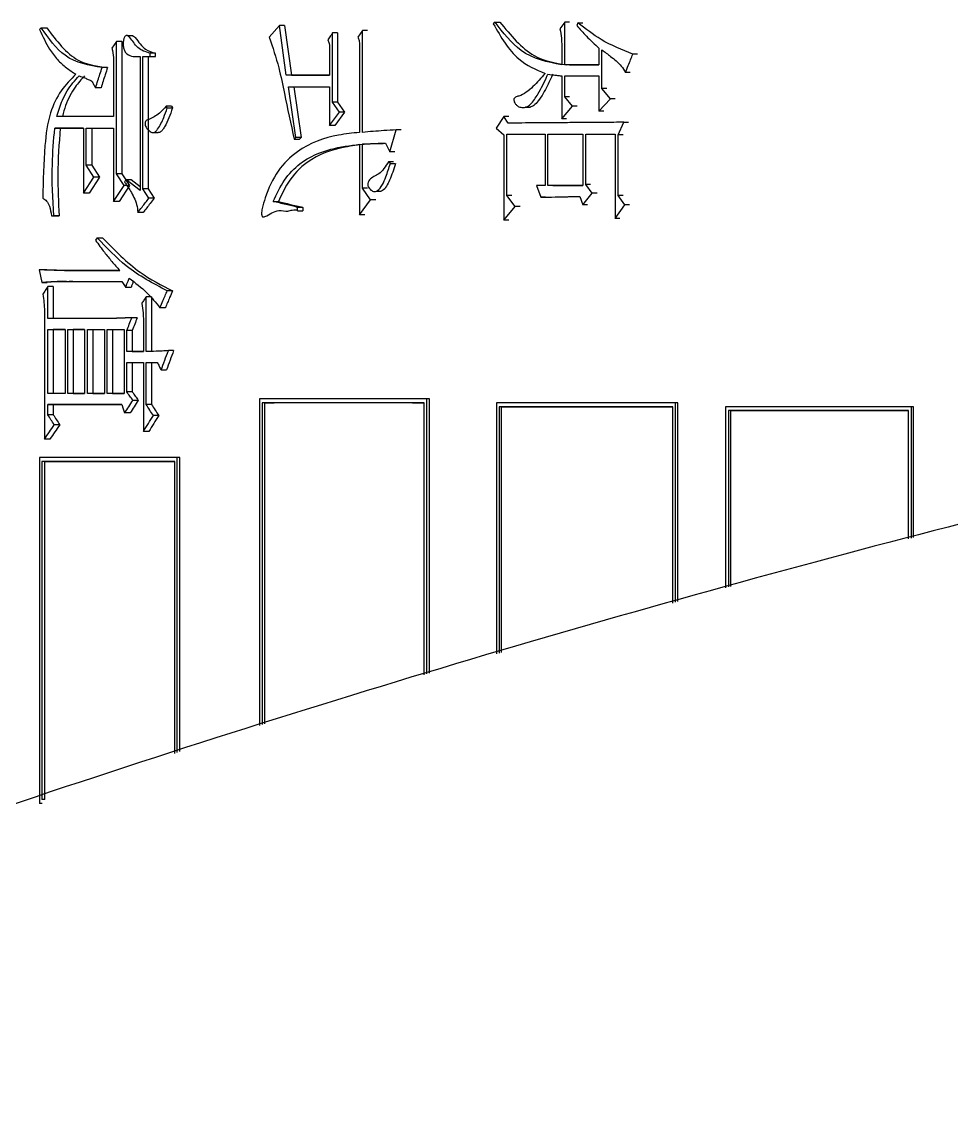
# Model space of a CAD drawing. Header units: millimetres. Extents: x 2063 to 4500, y 825 to 2548.
# Drawn here: x 3160.18 to 3172.11, y 1504.38 to 1518.51 of the extents above; entities that cross this region are included whole.
import ezdxf

# ---------------------------------------------------------------- set-up
doc = ezdxf.new("R2010")
doc.units = ezdxf.units.MM

msp = doc.modelspace()

# ---------------------------------------------------------------- linework, layer by layer
at = {"color": 7, "linetype": 'Continuous', "lineweight": 25}
for p, q in [((3166.25, 1518.513), (3166.227, 1518.492)), ((3167.144, 1518.513), (3167.082, 1518.427)), ((3167.144, 1517.962), (3167.144, 1518.513)), ((3167.313, 1518.503), (3167.298, 1518.47)), ((3160.426, 1518.438), (3160.405, 1518.416)), ((3160.426, 1518.438), (3160.497, 1518.438)), ((3163.482, 1518.47), (3163.351, 1518.319)), ((3163.57, 1517.832), (3163.482, 1518.47)), ((3163.549, 1518.47), (3163.482, 1518.47)), ((3163.549, 1518.47), (3163.636, 1517.832)), ((3164.23, 1518.373), (3164.164, 1518.373)), ((3164.23, 1518.373), (3164.23, 1517.486)), ((3164.549, 1518.405), (3164.489, 1518.319)), ((3164.549, 1517.096), (3164.549, 1518.405)), ((3164.614, 1518.405), (3164.549, 1518.405)), ((3161.39, 1518.265), (3161.334, 1518.178)), ((3161.39, 1516.566), (3161.39, 1518.265)), ((3161.46, 1518.265), (3161.39, 1518.265)), ((3161.46, 1518.265), (3161.46, 1516.566)), ((3161.601, 1518.338), (3161.532, 1518.338)), ((3167.105, 1518.211), (3167.105, 1517.962)), ((3161.663, 1518.069), (3161.694, 1518.069)), ((3161.694, 1518.07), (3161.694, 1516.35)), ((3161.73, 1518.07), (3161.822, 1518.07)), ((3161.73, 1516.372), (3161.73, 1518.07)), ((3161.799, 1518.07), (3161.799, 1516.372)), ((3161.822, 1518.07), (3161.822, 1518.113)), ((3161.891, 1518.113), (3161.822, 1518.113)), ((3161.822, 1518.07), (3161.891, 1518.07)), ((3161.891, 1518.07), (3161.891, 1518.113)), ((3164.127, 1518.156), (3164.127, 1517.832)), ((3164.512, 1518.189), (3164.512, 1517.096)), ((3167.583, 1518.178), (3167.583, 1517.962)), ((3167.622, 1517.659), (3167.622, 1518.156)), ((3168.078, 1518.102), (3168.018, 1518.102)), ((3161.277, 1517.929), (3161.207, 1517.929)), ((3161.355, 1517.962), (3161.355, 1517.302)), ((3167.583, 1517.962), (3167.144, 1517.962)), ((3167.205, 1517.962), (3167.144, 1517.962)), ((3167.206, 1517.962), (3167.583, 1517.962)), ((3164.127, 1517.832), (3163.57, 1517.832)), ((3163.636, 1517.832), (3163.57, 1517.832)), ((3163.636, 1517.832), (3164.127, 1517.832)), ((3167.105, 1517.821), (3167.105, 1517.269)), ((3167.144, 1517.821), (3167.583, 1517.821)), ((3167.144, 1517.551), (3167.144, 1517.821)), ((3167.583, 1517.821), (3167.583, 1517.367)), ((3167.985, 1517.864), (3167.924, 1517.864)), ((3161.193, 1517.67), (3161.123, 1517.67)), ((3163.599, 1517.68), (3164.127, 1517.68)), ((3163.694, 1517.031), (3163.599, 1517.68)), ((3163.666, 1517.68), (3163.761, 1517.031)), ((3164.127, 1517.68), (3164.127, 1517.183)), ((3167.73, 1517.529), (3167.622, 1517.659)), ((3167.683, 1517.659), (3167.622, 1517.659)), ((3167.244, 1517.432), (3167.144, 1517.551)), ((3167.205, 1517.551), (3167.144, 1517.551)), ((3167.583, 1517.367), (3167.73, 1517.529)), ((3167.791, 1517.529), (3167.73, 1517.529)), ((3162.043, 1517.41), (3162.028, 1517.432)), ((3162.097, 1517.432), (3162.028, 1517.432)), ((3162.043, 1517.41), (3162.111, 1517.41)), ((3162.097, 1517.432), (3162.111, 1517.41)), ((3164.127, 1517.183), (3164.253, 1517.356)), ((3164.253, 1517.356), (3164.164, 1517.486)), ((3164.23, 1517.486), (3164.164, 1517.486)), ((3164.319, 1517.356), (3164.193, 1517.183)), ((3164.23, 1517.486), (3164.319, 1517.356)), ((3164.319, 1517.356), (3164.253, 1517.356)), ((3166.641, 1517.421), (3166.704, 1517.421)), ((3167.105, 1517.269), (3167.244, 1517.432)), ((3167.305, 1517.432), (3167.244, 1517.432)), ((3167.644, 1517.367), (3167.583, 1517.367)), ((3161.355, 1517.302), (3160.627, 1517.302)), ((3166.364, 1517.302), (3166.265, 1517.15)), ((3166.417, 1517.215), (3166.364, 1517.302)), ((3166.426, 1517.302), (3166.364, 1517.302)), ((3167.167, 1517.269), (3167.105, 1517.269)), ((3167.831, 1517.064), (3167.901, 1517.226)), ((3167.901, 1517.226), (3167.962, 1517.226)), ((3160.599, 1517.15), (3160.969, 1517.15)), ((3160.67, 1517.15), (3160.599, 1517.15)), ((3160.969, 1517.15), (3160.67, 1517.15)), ((3160.969, 1517.15), (3160.969, 1516.317)), ((3161.004, 1517.15), (3161.355, 1517.15)), ((3161.004, 1516.674), (3161.004, 1517.15)), ((3161.074, 1517.15), (3161.074, 1516.674)), ((3161.355, 1517.15), (3161.355, 1516.209)), ((3161.858, 1517.094), (3161.927, 1517.094)), ((3164.193, 1517.183), (3164.127, 1517.183)), ((3164.898, 1516.847), (3164.98, 1517.129)), ((3165.045, 1517.129), (3164.98, 1517.129)), ((3166.265, 1517.15), (3166.364, 1517.064)), ((3166.402, 1517.075), (3166.891, 1517.075)), ((3166.402, 1516.285), (3166.402, 1517.075)), ((3166.891, 1517.075), (3166.891, 1516.415)), ((3166.929, 1517.075), (3167.375, 1517.075)), ((3166.929, 1516.415), (3166.929, 1517.075)), ((3167.375, 1517.075), (3167.375, 1516.415)), ((3167.413, 1517.075), (3167.792, 1517.075)), ((3167.413, 1516.426), (3167.413, 1517.075)), ((3167.792, 1517.075), (3167.792, 1515.993)), ((3163.672, 1517.01), (3163.694, 1517.031)), ((3163.672, 1517.01), (3163.739, 1517.01)), ((3163.761, 1517.031), (3163.694, 1517.031)), ((3163.739, 1517.01), (3163.761, 1517.031)), ((3164.512, 1516.945), (3164.512, 1516.036)), ((3164.549, 1516.382), (3164.549, 1516.945)), ((3164.614, 1516.945), (3164.549, 1516.945)), ((3164.846, 1516.956), (3164.898, 1516.847)), ((3166.364, 1517.064), (3166.364, 1515.971)), ((3167.831, 1516.285), (3167.831, 1517.064)), ((3164.963, 1516.847), (3164.898, 1516.847)), ((3161.102, 1516.523), (3161.004, 1516.674)), ((3161.074, 1516.674), (3161.004, 1516.674)), ((3161.074, 1516.674), (3161.172, 1516.523)), ((3164.948, 1516.718), (3164.883, 1516.718)), ((3160.969, 1516.317), (3161.102, 1516.523)), ((3161.172, 1516.523), (3161.039, 1516.317)), ((3161.172, 1516.523), (3161.102, 1516.523)), ((3161.489, 1516.415), (3161.39, 1516.566)), ((3161.46, 1516.566), (3161.39, 1516.566)), ((3161.46, 1516.566), (3161.558, 1516.415)), ((3161.355, 1516.209), (3161.489, 1516.415)), ((3161.558, 1516.415), (3161.425, 1516.209)), ((3161.558, 1516.415), (3161.489, 1516.415)), ((3161.51, 1516.49), (3161.496, 1516.458)), ((3161.694, 1516.35), (3161.51, 1516.49)), ((3161.51, 1516.49), (3161.58, 1516.49)), ((3161.58, 1516.49), (3161.694, 1516.403)), ((3161.808, 1516.253), (3161.73, 1516.372)), ((3161.799, 1516.372), (3161.73, 1516.372)), ((3161.799, 1516.372), (3161.877, 1516.253)), ((3164.653, 1516.231), (3164.549, 1516.382)), ((3164.614, 1516.382), (3164.549, 1516.382)), ((3166.783, 1516.415), (3166.837, 1516.263)), ((3166.891, 1516.415), (3166.783, 1516.415)), ((3166.846, 1516.415), (3166.783, 1516.415)), ((3167.375, 1516.415), (3166.929, 1516.415)), ((3166.991, 1516.415), (3166.929, 1516.415)), ((3166.991, 1516.415), (3167.375, 1516.415)), ((3167.498, 1516.317), (3167.413, 1516.426)), ((3167.475, 1516.426), (3167.413, 1516.426)), ((3161.039, 1516.317), (3160.969, 1516.317)), ((3161.877, 1516.253), (3161.808, 1516.253)), ((3164.512, 1516.036), (3164.653, 1516.231)), ((3164.718, 1516.231), (3164.653, 1516.231)), ((3164.723, 1516.342), (3164.789, 1516.342)), ((3166.508, 1516.144), (3166.402, 1516.285)), ((3166.464, 1516.285), (3166.402, 1516.285)), ((3166.899, 1516.263), (3166.837, 1516.263)), ((3167.336, 1516.274), (3167.375, 1516.166)), ((3167.375, 1516.166), (3167.498, 1516.317)), ((3167.559, 1516.317), (3167.498, 1516.317)), ((3167.917, 1516.166), (3167.831, 1516.285)), ((3167.892, 1516.285), (3167.831, 1516.285)), ((3161.425, 1516.209), (3161.355, 1516.209)), ((3163.402, 1516.209), (3163.469, 1516.209)), ((3163.716, 1516.09), (3163.716, 1516.134)), ((3163.782, 1516.134), (3163.716, 1516.134)), ((3163.716, 1516.09), (3163.782, 1516.09)), ((3163.782, 1516.134), (3163.782, 1516.09)), ((3166.364, 1515.971), (3166.508, 1516.144)), ((3166.571, 1516.144), (3166.508, 1516.144)), ((3167.436, 1516.166), (3167.375, 1516.166)), ((3167.792, 1515.993), (3167.917, 1516.166)), ((3167.977, 1516.166), (3167.917, 1516.166)), ((3160.558, 1516.025), (3160.586, 1516.025)), ((3160.558, 1516.025), (3160.628, 1516.025)), ((3160.656, 1516.025), (3160.586, 1516.025)), ((3160.628, 1516.025), (3160.656, 1516.025)), ((3161.735, 1516.069), (3161.666, 1516.069)), ((3164.577, 1516.036), (3164.512, 1516.036)), ((3166.426, 1515.971), (3166.364, 1515.971)), ((3167.853, 1515.993), (3167.792, 1515.993)), ((3161.144, 1515.744), (3161.123, 1515.712)), ((3161.144, 1515.744), (3161.214, 1515.744)), ((3160.398, 1515.333), (3160.433, 1515.171)), ((3160.469, 1515.333), (3160.398, 1515.333)), ((3161.433, 1515.322), (3160.732, 1515.322)), ((3160.802, 1515.322), (3160.732, 1515.322)), ((3160.802, 1515.322), (3161.433, 1515.322)), ((3160.433, 1515.171), (3160.504, 1515.171)), ((3160.509, 1514.706), (3160.509, 1515.117)), ((3160.58, 1515.117), (3160.509, 1515.117)), ((3160.58, 1515.117), (3160.58, 1514.706)), ((3160.76, 1515.182), (3161.461, 1515.182)), ((3160.83, 1515.182), (3160.784, 1515.182)), ((3161.461, 1515.182), (3161.51, 1515.106)), ((3161.58, 1515.106), (3161.51, 1515.106)), ((3161.772, 1514.284), (3161.772, 1514.987)), ((3161.841, 1514.987), (3161.772, 1514.987)), ((3161.841, 1514.987), (3161.841, 1514.284)), ((3162.111, 1515.063), (3162.043, 1515.063)), ((3162.019, 1514.846), (3161.95, 1514.846)), ((3161.292, 1514.706), (3160.509, 1514.706)), ((3161.657, 1514.716), (3161.588, 1514.716)), ((3161.737, 1514.684), (3161.737, 1514.284)), ((3160.509, 1514.565), (3160.732, 1514.565)), ((3160.509, 1513.743), (3160.509, 1514.565)), ((3160.509, 1514.565), (3160.58, 1514.565)), ((3160.732, 1514.565), (3160.58, 1514.565)), ((3160.58, 1514.565), (3160.58, 1513.743)), ((3160.732, 1514.565), (3160.732, 1513.743)), ((3160.767, 1514.565), (3160.983, 1514.565)), ((3160.767, 1513.743), (3160.767, 1514.565)), ((3160.767, 1514.565), (3160.837, 1514.565)), ((3160.983, 1514.565), (3160.837, 1514.565)), ((3160.837, 1514.565), (3160.837, 1513.743)), ((3160.983, 1514.565), (3160.983, 1513.743)), ((3161.018, 1514.565), (3161.236, 1514.565)), ((3161.018, 1513.743), (3161.018, 1514.565)), ((3161.088, 1514.565), (3161.088, 1513.743)), ((3161.236, 1514.565), (3161.236, 1513.743)), ((3161.271, 1514.565), (3161.489, 1514.565)), ((3161.271, 1513.743), (3161.271, 1514.565)), ((3161.34, 1514.565), (3161.34, 1513.743)), ((3161.489, 1514.565), (3161.489, 1513.743)), ((3161.525, 1514.284), (3161.525, 1514.554)), ((3161.594, 1514.554), (3161.525, 1514.554)), ((3161.594, 1514.554), (3161.594, 1514.284)), ((3161.737, 1514.284), (3161.525, 1514.284)), ((3161.594, 1514.284), (3161.525, 1514.284)), ((3161.594, 1514.284), (3161.737, 1514.284)), ((3162.125, 1514.295), (3162.057, 1514.295)), ((3161.525, 1514.143), (3161.737, 1514.143)), ((3161.525, 1513.765), (3161.525, 1514.143)), ((3161.594, 1514.143), (3161.594, 1513.765)), ((3161.737, 1514.143), (3161.737, 1513.256)), ((3161.772, 1513.602), (3161.772, 1514.143)), ((3161.772, 1514.143), (3161.914, 1514.143)), ((3161.841, 1514.143), (3161.841, 1513.602)), ((3161.964, 1514.046), (3162.033, 1514.046)), ((3160.732, 1513.743), (3160.509, 1513.743)), ((3160.983, 1513.743), (3160.767, 1513.743)), ((3160.837, 1513.743), (3160.767, 1513.743)), ((3160.837, 1513.743), (3160.983, 1513.743)), ((3161.236, 1513.743), (3161.018, 1513.743)), ((3161.088, 1513.743), (3161.018, 1513.743)), ((3161.088, 1513.743), (3161.236, 1513.743)), ((3161.489, 1513.743), (3161.271, 1513.743)), ((3161.34, 1513.743), (3161.271, 1513.743)), ((3161.34, 1513.743), (3161.489, 1513.743)), ((3161.594, 1513.765), (3161.525, 1513.765)), ((3160.509, 1513.602), (3161.461, 1513.602)), ((3160.509, 1513.472), (3160.509, 1513.602)), ((3160.58, 1513.602), (3160.509, 1513.602)), ((3161.461, 1513.602), (3160.58, 1513.602)), ((3160.58, 1513.602), (3160.58, 1513.472)), ((3161.671, 1513.656), (3161.602, 1513.656)), ((3161.841, 1513.602), (3161.772, 1513.602)), ((3163.228, 1513.674), (3163.228, 1509.483)), ((3163.262, 1513.674), (3163.228, 1513.674)), ((3164.85, 1513.674), (3163.262, 1513.674)), ((3163.262, 1513.624), (3163.262, 1509.494)), ((3163.295, 1513.624), (3163.262, 1513.624)), ((3163.295, 1513.624), (3163.416, 1513.624)), ((3163.295, 1509.505), (3163.295, 1513.624)), ((3165.19, 1513.624), (3165.342, 1513.624)), ((3165.408, 1513.674), (3165.342, 1513.674)), ((3165.342, 1510.134), (3165.342, 1513.624)), ((3165.376, 1510.144), (3165.376, 1513.674)), ((3165.408, 1513.674), (3165.376, 1513.674)), ((3165.408, 1510.153), (3165.408, 1513.674)), ((3166.267, 1513.624), (3166.267, 1510.401)), ((3166.299, 1513.624), (3166.267, 1513.624)), ((3168.596, 1513.624), (3166.299, 1513.624)), ((3166.302, 1513.574), (3166.302, 1510.411)), ((3166.334, 1513.574), (3166.302, 1513.574)), ((3166.334, 1510.42), (3166.334, 1513.574)), ((3168.53, 1511.054), (3168.53, 1513.574)), ((3168.566, 1511.064), (3168.566, 1513.624)), ((3168.596, 1513.624), (3168.566, 1513.624)), ((3168.596, 1511.073), (3168.596, 1513.624)), ((3169.209, 1513.574), (3169.209, 1511.249)), ((3169.238, 1513.574), (3169.209, 1513.574)), ((3171.62, 1513.574), (3169.238, 1513.574)), ((3171.592, 1511.888), (3171.592, 1513.574)), ((3171.62, 1513.574), (3171.592, 1513.574)), ((3171.62, 1511.895), (3171.62, 1513.574)), ((3160.58, 1513.472), (3160.509, 1513.472)), ((3161.566, 1513.494), (3161.496, 1513.494)), ((3161.933, 1513.462), (3161.865, 1513.462)), ((3169.245, 1513.524), (3169.245, 1511.26)), ((3169.275, 1513.524), (3169.245, 1513.524)), ((3169.275, 1511.268), (3169.275, 1513.524)), ((3171.555, 1511.878), (3171.555, 1513.524)), ((3160.663, 1513.343), (3160.593, 1513.343)), ((3161.806, 1513.256), (3161.737, 1513.256)), ((3160.538, 1513.159), (3160.468, 1513.159)), ((3160.402, 1512.921), (3160.402, 1508.48)), ((3162.172, 1512.921), (3160.402, 1512.921)), ((3160.438, 1512.921), (3160.402, 1512.921)), ((3162.139, 1512.871), (3160.434, 1512.871)), ((3160.434, 1512.871), (3160.434, 1508.53)), ((3160.47, 1512.871), (3160.434, 1512.871)), ((3162.206, 1512.921), (3160.438, 1512.921)), ((3160.47, 1512.871), (3162.139, 1512.871)), ((3160.47, 1508.53), (3160.47, 1512.871)), ((3162.139, 1509.124), (3162.139, 1512.871)), ((3162.172, 1509.135), (3162.172, 1512.921)), ((3162.206, 1512.921), (3162.172, 1512.921)), ((3162.206, 1509.146), (3162.206, 1512.921)), ((3160.438, 1508.48), (3160.402, 1508.48)), ((3160.47, 1508.53), (3160.434, 1508.53))]:
    msp.add_line(p, q, dxfattribs=at)
at = {"color": 7, "linetype": 'Continuous', "lineweight": 25, "flags": 128}
for points in [[(3166.25, 1518.513), (3166.273, 1518.513), (3166.293, 1518.513), (3166.313, 1518.513)], [(3167.205, 1518.513), (3167.19, 1518.513), (3167.175, 1518.513), (3167.144, 1518.513)], [(3167.313, 1518.503), (3167.337, 1518.503), (3167.356, 1518.503), (3167.375, 1518.503)], [(3164.164, 1517.486), (3164.164, 1517.929), (3164.164, 1518.373)], [(3167.892, 1517.064), (3167.877, 1517.064), (3167.861, 1517.064), (3167.831, 1517.064)], [(3164.906, 1516.696), (3164.895, 1516.707), (3164.883, 1516.718)], [(3164.906, 1516.696), (3164.929, 1516.696), (3164.95, 1516.696), (3164.97, 1516.696)], [(3161.51, 1515.106), (3161.526, 1515.151), (3161.54, 1515.188), (3161.553, 1515.225)], [(3160.468, 1514.76), (3160.468, 1514.165), (3160.468, 1513.159)], [(3161.461, 1513.602), (3161.479, 1513.548), (3161.496, 1513.494)]]:
    msp.add_lwpolyline(points, dxfattribs=at)
at = {"color": 7, "linetype": 'Continuous', "lineweight": 25}
for points, knots in [([(3166.227, 1518.492), (3166.325, 1518.321), (3166.497, 1518.021), (3166.772, 1517.904), (3166.891, 1517.854)], [0, 0, 0, 0, 0.56753, 1, 1, 1, 1]), ([(3167.105, 1517.962), (3166.921, 1518), (3166.587, 1518.069), (3166.354, 1518.376), (3166.25, 1518.513)], [0, 0, 0, 0, 0.551707, 1, 1, 1, 1]), ([(3166.313, 1518.513), (3166.45, 1518.344), (3166.691, 1518.045), (3167.023, 1517.987), (3167.167, 1517.962)], [0, 0, 0, 0, 0.566016, 1, 1, 1, 1]), ([(3168.018, 1518.102), (3167.879, 1518.157), (3167.631, 1518.255), (3167.411, 1518.427), (3167.313, 1518.503)], [0, 0, 0, 0, 0.556947, 1, 1, 1, 1]), ([(3160.405, 1518.416), (3160.445, 1518.33), (3160.511, 1518.188), (3160.631, 1518.027), (3160.747, 1517.923), (3160.83, 1517.869), (3160.871, 1517.843)], [0, 0, 0, 0, 0.347372, 0.56793, 0.785018, 1, 1, 1, 1]), ([(3161.207, 1517.929), (3161.04, 1517.956), (3160.736, 1518.005), (3160.522, 1518.304), (3160.426, 1518.438)], [0, 0, 0, 0, 0.551895, 1, 1, 1, 1]), ([(3160.497, 1518.438), (3160.622, 1518.273), (3160.844, 1517.983), (3161.146, 1517.945), (3161.277, 1517.929)], [0, 0, 0, 0, 0.565517, 1, 1, 1, 1]), ([(3161.822, 1518.113), (3161.765, 1518.13), (3161.663, 1518.159), (3161.592, 1518.284), (3161.542, 1518.335), (3161.52, 1518.342), (3161.504, 1518.333), (3161.491, 1518.314), (3161.48, 1518.281), (3161.475, 1518.234), (3161.481, 1518.183), (3161.497, 1518.136), (3161.537, 1518.086), (3161.608, 1518.068), (3161.666, 1518.069), (3161.694, 1518.07)], [0, 0, 0, 0, 0.230342, 0.416704, 0.453392, 0.487581, 0.504129, 0.522219, 0.561724, 0.611998, 0.663323, 0.713955, 0.762021, 0.881086, 1, 1, 1, 1]), ([(3164.164, 1518.373), (3164.156, 1518.36), (3164.142, 1518.34), (3164.122, 1518.311), (3164.111, 1518.294), (3164.105, 1518.286)], [0, 0, 0, 0, 0.432631, 0.716316, 1, 1, 1, 1]), ([(3167.082, 1518.427), (3167.09, 1518.387), (3167.104, 1518.316), (3167.105, 1518.243), (3167.105, 1518.211)], [0, 0, 0, 0, 0.558835, 1, 1, 1, 1]), ([(3167.298, 1518.47), (3167.339, 1518.423), (3167.404, 1518.347), (3167.501, 1518.253), (3167.556, 1518.203), (3167.583, 1518.178)], [0, 0, 0, 0, 0.450179, 0.724893, 1, 1, 1, 1]), ([(3161.597, 1518.336), (3161.601, 1518.336), (3161.615, 1518.334), (3161.67, 1518.268), (3161.746, 1518.155), (3161.847, 1518.126), (3161.891, 1518.113)], [0, 0, 0, 0, 0.036377, 0.114476, 0.614892, 1, 1, 1, 1]), ([(3163.351, 1518.319), (3163.395, 1518.189), (3163.475, 1517.955), (3163.562, 1517.509), (3163.629, 1517.205), (3163.672, 1517.01)], [0, 0, 0, 0, 0.310143, 0.557762, 1, 1, 1, 1]), ([(3164.105, 1518.286), (3164.111, 1518.27), (3164.122, 1518.242), (3164.127, 1518.197), (3164.127, 1518.17), (3164.127, 1518.156)], [0, 0, 0, 0, 0.400023, 0.697528, 1, 1, 1, 1]), ([(3164.489, 1518.319), (3164.495, 1518.305), (3164.504, 1518.283), (3164.509, 1518.248), (3164.511, 1518.219), (3164.512, 1518.199), (3164.512, 1518.189)], [0, 0, 0, 0, 0.335689, 0.556704, 0.778126, 1, 1, 1, 1]), ([(3161.334, 1518.178), (3161.341, 1518.138), (3161.354, 1518.067), (3161.355, 1517.994), (3161.355, 1517.962)], [0, 0, 0, 0, 0.558835, 1, 1, 1, 1]), ([(3167.622, 1518.156), (3167.659, 1518.128), (3167.72, 1518.082), (3167.803, 1518.015), (3167.872, 1517.95), (3167.907, 1517.893), (3167.924, 1517.864)], [0, 0, 0, 0, 0.336864, 0.555373, 0.775639, 1, 1, 1, 1]), ([(3167.924, 1517.864), (3167.936, 1517.895), (3167.958, 1517.949), (3167.989, 1518.029), (3168.008, 1518.078), (3168.018, 1518.102)], [0, 0, 0, 0, 0.380374, 0.690187, 1, 1, 1, 1]), ([(3161.123, 1517.67), (3161.133, 1517.7), (3161.152, 1517.759), (3161.18, 1517.845), (3161.198, 1517.901), (3161.207, 1517.929)], [0, 0, 0, 0, 0.354383, 0.677192, 1, 1, 1, 1]), ([(3161.277, 1517.929), (3161.267, 1517.899), (3161.248, 1517.84), (3161.22, 1517.753), (3161.202, 1517.698), (3161.193, 1517.67)], [0, 0, 0, 0, 0.354462, 0.677231, 1, 1, 1, 1]), ([(3160.871, 1517.843), (3160.805, 1517.777), (3160.673, 1517.644), (3160.519, 1517.33), (3160.457, 1516.846), (3160.451, 1516.477), (3160.447, 1516.253)], [0, 0, 0, 0, 0.189312, 0.380663, 0.622562, 1, 1, 1, 1]), ([(3160.627, 1517.302), (3160.648, 1517.373), (3160.683, 1517.49), (3160.758, 1517.63), (3160.83, 1517.735), (3160.886, 1517.793), (3160.913, 1517.821)], [0, 0, 0, 0, 0.34637, 0.567178, 0.784978, 1, 1, 1, 1]), ([(3160.983, 1517.821), (3160.941, 1517.776), (3160.871, 1517.701), (3160.793, 1517.567), (3160.735, 1517.442), (3160.71, 1517.349), (3160.698, 1517.302)], [0, 0, 0, 0, 0.332937, 0.552321, 0.774679, 1, 1, 1, 1]), ([(3160.913, 1517.821), (3160.937, 1517.813), (3160.976, 1517.8), (3161.03, 1517.776), (3161.059, 1517.763), (3161.074, 1517.756)], [0, 0, 0, 0, 0.443144, 0.721519, 1, 1, 1, 1]), ([(3166.891, 1517.853), (3166.841, 1517.795), (3166.741, 1517.677), (3166.608, 1517.573), (3166.521, 1517.554), (3166.502, 1517.542), (3166.495, 1517.534), (3166.492, 1517.526), (3166.491, 1517.515), (3166.493, 1517.498), (3166.504, 1517.472), (3166.525, 1517.444), (3166.56, 1517.421), (3166.604, 1517.413), (3166.657, 1517.421), (3166.73, 1517.473), (3166.818, 1517.614), (3166.886, 1517.749), (3166.926, 1517.837), (3166.929, 1517.843)], [0, 0, 0, 0, 0.181627, 0.364877, 0.405345, 0.414708, 0.422096, 0.428255, 0.434387, 0.44497, 0.464039, 0.494559, 0.524876, 0.568261, 0.613388, 0.663291, 0.787095, 0.985392, 1, 1, 1, 1]), ([(3166.991, 1517.843), (3166.969, 1517.795), (3166.912, 1517.676), (3166.836, 1517.535), (3166.754, 1517.44), (3166.696, 1517.416), (3166.657, 1517.412), (3166.637, 1517.42), (3166.635, 1517.421)], [0, 0, 0, 0, 0.2545356, 0.6322289, 0.7772264, 0.880906, 0.9842735, 1, 1, 1, 1]), ([(3166.929, 1517.843), (3166.958, 1517.839), (3167.002, 1517.834), (3167.061, 1517.826), (3167.091, 1517.823), (3167.105, 1517.821)], [0, 0, 0, 0, 0.499999, 0.749999, 1, 1, 1, 1]), ([(3161.074, 1517.756), (3161.082, 1517.742), (3161.099, 1517.713), (3161.115, 1517.684), (3161.123, 1517.67)], [0, 0, 0, 0, 0.499998, 1, 1, 1, 1]), ([(3214.929, 1517.398), (3212.368, 1517.373), (3208.788, 1517.338), (3203.519, 1517.059), (3199.054, 1516.724), (3193.738, 1516.158), (3188.169, 1515.385), (3182.356, 1514.375), (3176.384, 1513.119), (3170.308, 1511.608), (3164.17, 1509.837), (3158.005, 1507.803), (3151.842, 1505.504), (3145.705, 1502.939), (3139.617, 1500.108), (3133.597, 1497.014), (3127.664, 1493.66), (3121.835, 1490.048), (3116.125, 1486.182), (3110.55, 1482.068), (3105.123, 1477.711), (3099.857, 1473.116), (3094.766, 1468.292), (3089.861, 1463.244), (3085.154, 1457.981), (3080.656, 1452.511), (3076.378, 1446.843), (3072.329, 1440.986), (3068.52, 1434.949), (3064.958, 1428.743), (3061.653, 1422.379), (3058.612, 1415.866), (3055.843, 1409.217), (3053.352, 1402.443), (3051.147, 1395.555), (3049.232, 1388.566), (3047.614, 1381.489), (3046.296, 1374.335), (3045.283, 1367.118), (3044.579, 1359.851), (3044.186, 1352.547), (3044.107, 1345.219), (3044.344, 1337.881), (3044.898, 1330.546), (3045.77, 1323.228), (3046.96, 1315.941), (3048.469, 1308.699), (3050.294, 1301.514), (3052.434, 1294.401), (3054.888, 1287.374), (3057.653, 1280.445), (3060.725, 1273.629), (3064.103, 1266.938), (3067.78, 1260.386), (3071.754, 1253.986), (3076.019, 1247.751), (3080.57, 1241.693), (3085.402, 1235.824), (3090.509, 1230.158), (3095.886, 1224.705), (3101.332, 1219.658), (3106.806, 1215.006), (3112.264, 1210.736), (3117.889, 1206.694), (3123.67, 1202.885), (3129.598, 1199.317), (3135.66, 1195.995), (3141.846, 1192.925), (3148.143, 1190.112), (3154.536, 1187.56), (3161.011, 1185.274), (3167.549, 1183.257), (3174.124, 1181.515), (3180.697, 1180.05), (3187.191, 1178.868), (3193.48, 1177.971), (3199.004, 1177.388), (3203.887, 1177.02), (3208.711, 1176.78), (3214.685, 1176.663), (3220.202, 1176.774), (3225.471, 1177.045), (3229.936, 1177.383), (3235.252, 1177.948), (3240.821, 1178.721), (3246.634, 1179.731), (3252.605, 1180.987), (3258.681, 1182.498), (3264.819, 1184.269), (3270.985, 1186.303), (3277.148, 1188.602), (3283.285, 1191.168), (3289.373, 1193.998), (3295.393, 1197.092), (3301.325, 1200.446), (3307.155, 1204.059), (3312.864, 1207.924), (3318.44, 1212.038), (3323.867, 1216.396), (3329.133, 1220.99), (3334.224, 1225.814), (3339.129, 1230.862), (3343.836, 1236.125), (3348.334, 1241.595), (3352.612, 1247.263), (3356.661, 1253.12), (3360.47, 1259.157), (3364.032, 1265.363), (3367.337, 1271.728), (3370.38, 1278.24), (3373.141, 1284.891), (3375.479, 1291.173), (3376.757, 1295.278), (3377.32, 1297.087)], [0, 0, 0, 0, 0.0102074, 0.014274, 0.021037, 0.0280561, 0.0355867, 0.0434511, 0.0515783, 0.0599113, 0.0684099, 0.0770439, 0.085791, 0.0946336, 0.1035582, 0.112554, 0.1216124, 0.1307262, 0.1398897, 0.1490979, 0.1583469, 0.1676331, 0.1769537, 0.1863062, 0.1956884, 0.2050985, 0.2145348, 0.2239961, 0.233481, 0.2429885, 0.2525178, 0.262068, 0.2716385, 0.2812287, 0.2908382, 0.3004664, 0.3101132, 0.3197782, 0.3294613, 0.3391624, 0.3488814, 0.3586183, 0.3683733, 0.3781464, 0.387938, 0.3977483, 0.4075776, 0.4174265, 0.4272956, 0.4371854, 0.4470968, 0.4570307, 0.4669882, 0.4769704, 0.486979, 0.4970156, 0.5070822, 0.5171812, 0.5273154, 0.5374882, 0.5477037, 0.5569145, 0.5661226, 0.5753266, 0.5845258, 0.5937191, 0.6029052, 0.6120821, 0.6212471, 0.6303962, 0.6395236, 0.6486197, 0.6576679, 0.6666375, 0.6754633, 0.6839789, 0.6919633, 0.6976055, 0.7035012, 0.7112199, 0.7214273, 0.7254939, 0.7322569, 0.739276, 0.7468066, 0.754671, 0.7627982, 0.7711312, 0.7796298, 0.7882638, 0.7970109, 0.8058535, 0.8147781, 0.8237739, 0.8328323, 0.8419461, 0.8511096, 0.8603178, 0.8695668, 0.878853, 0.8881736, 0.8975261, 0.9069083, 0.9163184, 0.9257547, 0.935216, 0.9447009, 0.9542084, 0.9637377, 0.9732879, 0.9828584, 0.9924486, 1, 1, 1, 1]), ([(3162.028, 1517.432), (3162.001, 1517.401), (3161.934, 1517.326), (3161.843, 1517.276), (3161.78, 1517.253), (3161.765, 1517.239), (3161.76, 1517.229), (3161.757, 1517.216), (3161.759, 1517.198), (3161.766, 1517.173), (3161.788, 1517.138), (3161.816, 1517.111), (3161.847, 1517.093), (3161.871, 1517.094), (3161.897, 1517.107), (3161.946, 1517.167), (3161.993, 1517.273), (3162.028, 1517.369), (3162.043, 1517.41)], [0, 0, 0, 0, 0.137524, 0.335447, 0.378025, 0.3933, 0.403602, 0.413937, 0.429101, 0.455133, 0.490172, 0.557555, 0.588524, 0.619673, 0.649408, 0.693614, 0.870957, 1, 1, 1, 1]), ([(3162.111, 1517.41), (3162.096, 1517.367), (3162.065, 1517.282), (3162.022, 1517.189), (3161.985, 1517.128), (3161.959, 1517.102), (3161.937, 1517.093), (3161.928, 1517.095), (3161.927, 1517.095)], [0, 0, 0, 0, 0.345691, 0.672315, 0.79105, 0.911206, 0.988404, 1, 1, 1, 1]), ([(3167.901, 1517.226), (3167.817, 1517.226), (3167.649, 1517.224), (3167.397, 1517.223), (3167.188, 1517.221), (3166.98, 1517.22), (3166.796, 1517.218), (3166.594, 1517.217), (3166.476, 1517.216), (3166.417, 1517.215)], [0, 0, 0, 0, 0.168661, 0.337321, 0.505982, 0.590312, 0.758972, 0.879486, 1, 1, 1, 1]), ([(3160.586, 1516.025), (3160.574, 1516.246), (3160.554, 1516.622), (3160.586, 1516.996), (3160.599, 1517.15)], [0, 0, 0, 0, 0.586461, 1, 1, 1, 1]), ([(3160.67, 1517.15), (3160.655, 1516.952), (3160.627, 1516.577), (3160.647, 1516.202), (3160.656, 1516.025)], [0, 0, 0, 0, 0.529593, 1, 1, 1, 1]), ([(3164.512, 1517.096), (3164.421, 1517.087), (3164.146, 1517.058), (3163.772, 1516.928), (3163.453, 1516.618), (3163.322, 1516.338), (3163.266, 1516.144), (3163.252, 1516.069), (3163.255, 1516.036), (3163.258, 1516.025), (3163.262, 1516.018), (3163.268, 1516.013), (3163.28, 1516.011), (3163.321, 1516.022), (3163.383, 1516.065), (3163.482, 1516.106), (3163.572, 1516.077), (3163.641, 1516.099), (3163.678, 1516.106), (3163.701, 1516.102), (3163.711, 1516.096), (3163.715, 1516.091), (3163.716, 1516.09)], [0, 0, 0, 0, 0.12969, 0.391826, 0.53917, 0.686254, 0.737833, 0.763743, 0.768247, 0.772786, 0.775634, 0.778494, 0.782467, 0.792759, 0.837973, 0.883317, 0.939016, 0.96559, 0.984609, 0.99227, 0.998264, 1, 1, 1, 1]), ([(3164.98, 1517.129), (3164.928, 1517.126), (3164.83, 1517.12), (3164.686, 1517.109), (3164.595, 1517.101), (3164.549, 1517.096)], [0, 0, 0, 0, 0.3604321, 0.6801926, 1, 1, 1, 1]), ([(3163.402, 1516.209), (3163.447, 1516.304), (3163.537, 1516.495), (3163.785, 1516.752), (3164.124, 1516.892), (3164.388, 1516.928), (3164.512, 1516.945)], [0, 0, 0, 0, 0.194334, 0.390703, 0.714344, 1, 1, 1, 1]), ([(3164.577, 1516.945), (3164.493, 1516.934), (3164.241, 1516.9), (3163.882, 1516.786), (3163.602, 1516.493), (3163.507, 1516.291), (3163.469, 1516.209)], [0, 0, 0, 0, 0.194025, 0.585754, 0.833326, 1, 1, 1, 1]), ([(3164.549, 1516.945), (3164.576, 1516.947), (3164.63, 1516.951), (3164.729, 1516.955), (3164.801, 1516.955), (3164.846, 1516.956)], [0, 0, 0, 0, 0.273961, 0.547941, 1, 1, 1, 1]), ([(3164.846, 1516.955), (3164.841, 1516.955), (3164.808, 1516.955), (3164.73, 1516.953), (3164.659, 1516.948), (3164.614, 1516.945)], [0, 0, 0, 0, 0.072964, 0.423407, 1, 1, 1, 1]), ([(3164.883, 1516.718), (3164.845, 1516.659), (3164.778, 1516.554), (3164.662, 1516.522), (3164.62, 1516.46), (3164.612, 1516.424), (3164.625, 1516.391), (3164.644, 1516.366), (3164.666, 1516.347), (3164.691, 1516.338), (3164.716, 1516.338), (3164.76, 1516.356), (3164.807, 1516.426), (3164.859, 1516.545), (3164.888, 1516.639), (3164.906, 1516.696)], [0, 0, 0, 0, 0.207899, 0.367255, 0.399925, 0.431308, 0.463075, 0.497006, 0.528572, 0.558381, 0.588718, 0.619577, 0.72297, 0.829976, 1, 1, 1, 1]), ([(3164.971, 1516.696), (3164.948, 1516.622), (3164.917, 1516.52), (3164.859, 1516.407), (3164.822, 1516.354), (3164.794, 1516.345), (3164.789, 1516.343)], [0, 0, 0, 0, 0.537893, 0.745384, 0.947325, 1, 1, 1, 1]), ([(3161.496, 1516.458), (3161.522, 1516.42), (3161.565, 1516.358), (3161.616, 1516.262), (3161.655, 1516.172), (3161.662, 1516.103), (3161.666, 1516.069)], [0, 0, 0, 0, 0.334836, 0.553745, 0.775373, 1, 1, 1, 1]), ([(3160.447, 1516.253), (3160.464, 1516.241), (3160.498, 1516.219), (3160.54, 1516.138), (3160.551, 1516.068), (3160.558, 1516.025)], [0, 0, 0, 0, 0.268929, 0.548046, 1, 1, 1, 1]), ([(3161.666, 1516.069), (3161.684, 1516.092), (3161.716, 1516.134), (3161.764, 1516.195), (3161.793, 1516.233), (3161.808, 1516.253)], [0, 0, 0, 0, 0.375947, 0.687973, 1, 1, 1, 1]), ([(3161.877, 1516.253), (3161.859, 1516.229), (3161.826, 1516.187), (3161.779, 1516.126), (3161.75, 1516.088), (3161.735, 1516.069)], [0, 0, 0, 0, 0.376207, 0.688103, 1, 1, 1, 1]), ([(3166.837, 1516.263), (3166.898, 1516.265), (3166.964, 1516.266), (3167.033, 1516.268), (3167.048, 1516.268), (3167.064, 1516.268), (3167.079, 1516.269), (3167.094, 1516.269), (3167.11, 1516.269), (3167.129, 1516.27), (3167.144, 1516.27), (3167.16, 1516.27), (3167.175, 1516.271), (3167.191, 1516.271), (3167.218, 1516.272), (3167.265, 1516.273), (3167.308, 1516.274), (3167.336, 1516.274)], [0, 0, 0, 0, 0.369844, 0.392959, 0.416074, 0.462305, 0.48542, 0.508535, 0.554765, 0.577881, 0.624111, 0.647226, 0.670342, 0.716572, 0.739687, 0.832148, 1, 1, 1, 1]), ([(3163.716, 1516.134), (3163.666, 1516.146), (3163.588, 1516.164), (3163.483, 1516.19), (3163.429, 1516.203), (3163.402, 1516.209)], [0, 0, 0, 0, 0.481628, 0.740814, 1, 1, 1, 1]), ([(3163.469, 1516.209), (3163.519, 1516.197), (3163.596, 1516.178), (3163.701, 1516.153), (3163.755, 1516.14), (3163.782, 1516.134)], [0, 0, 0, 0, 0.482237, 0.741118, 1, 1, 1, 1]), ([(3161.123, 1515.712), (3161.16, 1515.659), (3161.228, 1515.565), (3161.333, 1515.437), (3161.399, 1515.361), (3161.433, 1515.322)], [0, 0, 0, 0, 0.38007, 0.689866, 1, 1, 1, 1]), ([(3162.043, 1515.063), (3161.862, 1515.157), (3161.538, 1515.327), (3161.265, 1515.616), (3161.144, 1515.744)], [0, 0, 0, 0, 0.556051, 1, 1, 1, 1]), ([(3161.214, 1515.744), (3161.369, 1515.584), (3161.644, 1515.299), (3161.969, 1515.134), (3162.111, 1515.063)], [0, 0, 0, 0, 0.563504, 1, 1, 1, 1]), ([(3160.732, 1515.322), (3160.729, 1515.322), (3160.724, 1515.322), (3160.717, 1515.323), (3160.712, 1515.323), (3160.707, 1515.323), (3160.702, 1515.323), (3160.697, 1515.323), (3160.692, 1515.324), (3160.686, 1515.324), (3160.681, 1515.324), (3160.676, 1515.324), (3160.67, 1515.324), (3160.662, 1515.324), (3160.652, 1515.325), (3160.641, 1515.325), (3160.631, 1515.325), (3160.621, 1515.326), (3160.61, 1515.326), (3160.6, 1515.326), (3160.59, 1515.327), (3160.579, 1515.327), (3160.569, 1515.327), (3160.559, 1515.328), (3160.549, 1515.328), (3160.538, 1515.328), (3160.531, 1515.329), (3160.523, 1515.329), (3160.515, 1515.329), (3160.507, 1515.329), (3160.5, 1515.33), (3160.493, 1515.33), (3160.488, 1515.33), (3160.483, 1515.33), (3160.478, 1515.33), (3160.473, 1515.331), (3160.468, 1515.331), (3160.462, 1515.331), (3160.457, 1515.331), (3160.452, 1515.331), (3160.447, 1515.331), (3160.442, 1515.332), (3160.437, 1515.332), (3160.432, 1515.332), (3160.426, 1515.332), (3160.421, 1515.332), (3160.416, 1515.332), (3160.411, 1515.333), (3160.405, 1515.333), (3160.401, 1515.333), (3160.398, 1515.333)], [0, 0, 0, 0, 0.023174, 0.046349, 0.057936, 0.069523, 0.092698, 0.104285, 0.115872, 0.139047, 0.150634, 0.162221, 0.185396, 0.20857, 0.231745, 0.278094, 0.301268, 0.324442, 0.370791, 0.393966, 0.41714, 0.463489, 0.486664, 0.509838, 0.556187, 0.579362, 0.602536, 0.625711, 0.648885, 0.672059, 0.695234, 0.718408, 0.729996, 0.741583, 0.764757, 0.776345, 0.787932, 0.811106, 0.822693, 0.834281, 0.857455, 0.869042, 0.88063, 0.903804, 0.915391, 0.926979, 0.950153, 0.96174, 0.973327, 1, 1, 1, 1]), ([(3160.469, 1515.333), (3160.51, 1515.332), (3160.586, 1515.329), (3160.697, 1515.326), (3160.767, 1515.323), (3160.802, 1515.322)], [0, 0, 0, 0, 0.371274, 0.685636, 1, 1, 1, 1]), ([(3160.433, 1515.171), (3160.435, 1515.171), (3160.44, 1515.171), (3160.451, 1515.172), (3160.461, 1515.173), (3160.471, 1515.174), (3160.477, 1515.175), (3160.482, 1515.175), (3160.487, 1515.176), (3160.493, 1515.176), (3160.501, 1515.177), (3160.511, 1515.177), (3160.521, 1515.178), (3160.531, 1515.179), (3160.542, 1515.179), (3160.552, 1515.18), (3160.562, 1515.18), (3160.572, 1515.18), (3160.582, 1515.181), (3160.592, 1515.181), (3160.602, 1515.181), (3160.613, 1515.181), (3160.623, 1515.182), (3160.633, 1515.182), (3160.643, 1515.182), (3160.653, 1515.182), (3160.661, 1515.182), (3160.668, 1515.182), (3160.675, 1515.182), (3160.681, 1515.182), (3160.686, 1515.182), (3160.691, 1515.182), (3160.696, 1515.182), (3160.701, 1515.182), (3160.706, 1515.182), (3160.712, 1515.182), (3160.717, 1515.182), (3160.722, 1515.182), (3160.727, 1515.182), (3160.732, 1515.182), (3160.737, 1515.182), (3160.742, 1515.182), (3160.747, 1515.182), (3160.753, 1515.182), (3160.757, 1515.182), (3160.76, 1515.182)], [0, 0, 0, 0, 0.023274, 0.046547, 0.093095, 0.116368, 0.139642, 0.151279, 0.162916, 0.18619, 0.209463, 0.232737, 0.279285, 0.302558, 0.325832, 0.372379, 0.395653, 0.418927, 0.465474, 0.488748, 0.512022, 0.558569, 0.581843, 0.605117, 0.651664, 0.674938, 0.698211, 0.721485, 0.744759, 0.756396, 0.779669, 0.791306, 0.802943, 0.826217, 0.837854, 0.84949, 0.872764, 0.884401, 0.896038, 0.919311, 0.930948, 0.942585, 0.965859, 0.977496, 1, 1, 1, 1]), ([(3160.509, 1515.117), (3160.499, 1515.1), (3160.478, 1515.068), (3160.457, 1515.036), (3160.447, 1515.019)], [0, 0, 0, 0, 0.499999, 1, 1, 1, 1]), ([(3160.75, 1515.182), (3160.736, 1515.182), (3160.688, 1515.182), (3160.605, 1515.18), (3160.538, 1515.174), (3160.504, 1515.171)], [0, 0, 0, 0, 0.171827, 0.585698, 1, 1, 1, 1]), ([(3161.553, 1515.225), (3161.632, 1515.166), (3161.774, 1515.059), (3161.896, 1514.912), (3161.95, 1514.846)], [0, 0, 0, 0, 0.5582906, 1, 1, 1, 1]), ([(3161.606, 1515.181), (3161.606, 1515.181), (3161.602, 1515.168), (3161.593, 1515.143), (3161.584, 1515.118), (3161.58, 1515.106)], [0, 0, 0, 0, 0.010312, 0.505157, 1, 1, 1, 1]), ([(3160.447, 1515.019), (3160.452, 1514.983), (3160.461, 1514.922), (3160.467, 1514.835), (3160.467, 1514.785), (3160.468, 1514.76)], [0, 0, 0, 0, 0.425218, 0.711978, 1, 1, 1, 1]), ([(3161.772, 1514.987), (3161.763, 1514.972), (3161.744, 1514.944), (3161.725, 1514.915), (3161.716, 1514.9)], [0, 0, 0, 0, 0.5, 1, 1, 1, 1]), ([(3161.95, 1514.846), (3161.962, 1514.875), (3161.984, 1514.926), (3162.015, 1514.998), (3162.033, 1515.041), (3162.043, 1515.063)], [0, 0, 0, 0, 0.402372, 0.701186, 1, 1, 1, 1]), ([(3162.111, 1515.063), (3162.099, 1515.034), (3162.077, 1514.983), (3162.046, 1514.911), (3162.028, 1514.868), (3162.019, 1514.846)], [0, 0, 0, 0, 0.402506, 0.701253, 1, 1, 1, 1]), ([(3161.716, 1514.9), (3161.723, 1514.861), (3161.735, 1514.789), (3161.736, 1514.716), (3161.737, 1514.684)], [0, 0, 0, 0, 0.558835, 1, 1, 1, 1]), ([(3161.588, 1514.716), (3161.586, 1514.716), (3161.581, 1514.716), (3161.576, 1514.716), (3161.571, 1514.716), (3161.567, 1514.716), (3161.562, 1514.716), (3161.558, 1514.715), (3161.553, 1514.715), (3161.549, 1514.715), (3161.544, 1514.715), (3161.54, 1514.715), (3161.535, 1514.715), (3161.529, 1514.714), (3161.525, 1514.714), (3161.52, 1514.714), (3161.516, 1514.714), (3161.508, 1514.714), (3161.499, 1514.713), (3161.49, 1514.713), (3161.481, 1514.713), (3161.472, 1514.712), (3161.463, 1514.712), (3161.454, 1514.712), (3161.445, 1514.711), (3161.433, 1514.711), (3161.424, 1514.71), (3161.415, 1514.71), (3161.406, 1514.71), (3161.397, 1514.71), (3161.388, 1514.709), (3161.379, 1514.709), (3161.37, 1514.709), (3161.361, 1514.708), (3161.354, 1514.708), (3161.348, 1514.708), (3161.341, 1514.707), (3161.335, 1514.707), (3161.331, 1514.707), (3161.326, 1514.707), (3161.322, 1514.707), (3161.317, 1514.707), (3161.313, 1514.706), (3161.308, 1514.706), (3161.303, 1514.706), (3161.298, 1514.706), (3161.294, 1514.706), (3161.292, 1514.706)], [0, 0, 0, 0, 0.0228582, 0.0457162, 0.0571452, 0.0685742, 0.0914321, 0.1028611, 0.1142901, 0.1371481, 0.1485771, 0.1600061, 0.1828641, 0.1942931, 0.217151, 0.22858, 0.240009, 0.262867, 0.308583, 0.3314409, 0.3542989, 0.4000149, 0.4228729, 0.4457309, 0.4914468, 0.5143048, 0.5600208, 0.5828788, 0.6057367, 0.6514527, 0.6743107, 0.6971687, 0.7428846, 0.7657426, 0.7886006, 0.8114586, 0.8343166, 0.8571745, 0.8686035, 0.8800325, 0.9028905, 0.9143195, 0.9257485, 0.9486065, 0.9600355, 0.9800177, 1, 1, 1, 1]), ([(3161.525, 1514.554), (3161.535, 1514.581), (3161.556, 1514.635), (3161.578, 1514.689), (3161.588, 1514.716)], [0, 0, 0, 0, 0.5, 1, 1, 1, 1]), ([(3161.657, 1514.716), (3161.647, 1514.689), (3161.626, 1514.635), (3161.604, 1514.581), (3161.594, 1514.554)], [0, 0, 0, 0, 0.499999, 1, 1, 1, 1]), ([(3162.057, 1514.295), (3162.031, 1514.293), (3161.978, 1514.288), (3161.883, 1514.285), (3161.815, 1514.284), (3161.772, 1514.284)], [0, 0, 0, 0, 0.276869, 0.553757, 1, 1, 1, 1]), ([(3161.964, 1514.046), (3161.98, 1514.087), (3162.011, 1514.17), (3162.041, 1514.253), (3162.057, 1514.295)], [0, 0, 0, 0, 0.499999, 1, 1, 1, 1]), ([(3162.125, 1514.295), (3162.11, 1514.253), (3162.079, 1514.17), (3162.048, 1514.087), (3162.033, 1514.046)], [0, 0, 0, 0, 0.5, 1, 1, 1, 1]), ([(3161.914, 1514.143), (3161.923, 1514.127), (3161.939, 1514.094), (3161.956, 1514.062), (3161.964, 1514.046)], [0, 0, 0, 0, 0.500001, 1, 1, 1, 1]), ([(3161.602, 1513.656), (3161.589, 1513.674), (3161.563, 1513.71), (3161.537, 1513.747), (3161.525, 1513.765)], [0, 0, 0, 0, 0.499999, 1, 1, 1, 1]), ([(3161.594, 1513.765), (3161.607, 1513.747), (3161.633, 1513.71), (3161.658, 1513.674), (3161.671, 1513.656)], [0, 0, 0, 0, 0.5000002, 1, 1, 1, 1]), ([(3161.496, 1513.494), (3161.514, 1513.521), (3161.549, 1513.575), (3161.585, 1513.629), (3161.602, 1513.656)], [0, 0, 0, 0, 0.499999, 1, 1, 1, 1]), ([(3161.671, 1513.656), (3161.654, 1513.629), (3161.618, 1513.575), (3161.583, 1513.521), (3161.566, 1513.494)], [0, 0, 0, 0, 0.4999987, 1, 1, 1, 1]), ([(3161.865, 1513.462), (3161.849, 1513.485), (3161.818, 1513.532), (3161.788, 1513.579), (3161.772, 1513.602)], [0, 0, 0, 0, 0.499999, 1, 1, 1, 1]), ([(3161.841, 1513.602), (3161.857, 1513.579), (3161.887, 1513.532), (3161.918, 1513.485), (3161.933, 1513.462)], [0, 0, 0, 0, 0.5, 1, 1, 1, 1]), ([(3165.376, 1513.674), (3165.159, 1513.674), (3164.723, 1513.674), (3164.006, 1513.674), (3163.511, 1513.674), (3163.228, 1513.674)], [0, 0, 0, 0, 0.300081, 0.600162, 1, 1, 1, 1]), ([(3165.342, 1513.624), (3165.124, 1513.624), (3164.689, 1513.624), (3163.995, 1513.624), (3163.522, 1513.624), (3163.262, 1513.624)], [0, 0, 0, 0, 0.309921, 0.619841, 1, 1, 1, 1]), ([(3168.566, 1513.624), (3168.334, 1513.624), (3167.868, 1513.624), (3167.1, 1513.624), (3166.57, 1513.624), (3166.267, 1513.624)], [0, 0, 0, 0, 0.300085, 0.60017, 1, 1, 1, 1]), ([(3168.53, 1513.574), (3168.298, 1513.574), (3167.832, 1513.574), (3167.089, 1513.574), (3166.582, 1513.574), (3166.302, 1513.574)], [0, 0, 0, 0, 0.30968, 0.61936, 1, 1, 1, 1]), ([(3166.334, 1513.574), (3166.517, 1513.574), (3166.884, 1513.574), (3167.613, 1513.574), (3168.165, 1513.574), (3168.53, 1513.574)], [0, 0, 0, 0, 0.2534485, 0.506897, 1, 1, 1, 1]), ([(3171.592, 1513.574), (3171.351, 1513.574), (3170.869, 1513.574), (3170.074, 1513.574), (3169.523, 1513.574), (3169.209, 1513.574)], [0, 0, 0, 0, 0.300085, 0.60017, 1, 1, 1, 1]), ([(3160.593, 1513.343), (3160.579, 1513.364), (3160.551, 1513.408), (3160.523, 1513.451), (3160.509, 1513.472)], [0, 0, 0, 0, 0.499999, 1, 1, 1, 1]), ([(3160.58, 1513.472), (3160.594, 1513.451), (3160.621, 1513.408), (3160.649, 1513.364), (3160.663, 1513.343)], [0, 0, 0, 0, 0.5, 1, 1, 1, 1]), ([(3161.737, 1513.256), (3161.758, 1513.29), (3161.801, 1513.359), (3161.843, 1513.427), (3161.865, 1513.462)], [0, 0, 0, 0, 0.5, 1, 1, 1, 1]), ([(3161.933, 1513.462), (3161.912, 1513.427), (3161.87, 1513.359), (3161.827, 1513.29), (3161.806, 1513.256)], [0, 0, 0, 0, 0.499999, 1, 1, 1, 1]), ([(3171.555, 1513.524), (3171.314, 1513.524), (3170.832, 1513.524), (3170.061, 1513.524), (3169.535, 1513.524), (3169.245, 1513.524)], [0, 0, 0, 0, 0.30968, 0.61936, 1, 1, 1, 1]), ([(3169.275, 1513.524), (3169.465, 1513.524), (3169.846, 1513.524), (3170.603, 1513.524), (3171.176, 1513.524), (3171.555, 1513.524)], [0, 0, 0, 0, 0.253112, 0.506224, 1, 1, 1, 1]), ([(3160.468, 1513.159), (3160.488, 1513.189), (3160.53, 1513.251), (3160.572, 1513.312), (3160.593, 1513.343)], [0, 0, 0, 0, 0.5, 1, 1, 1, 1]), ([(3160.663, 1513.343), (3160.642, 1513.312), (3160.601, 1513.251), (3160.559, 1513.189), (3160.538, 1513.159)], [0, 0, 0, 0, 0.499999, 1, 1, 1, 1])]:
    msp.add_open_spline(points, degree=3, knots=knots, dxfattribs=at)

doc.saveas('drawing.dxf')
